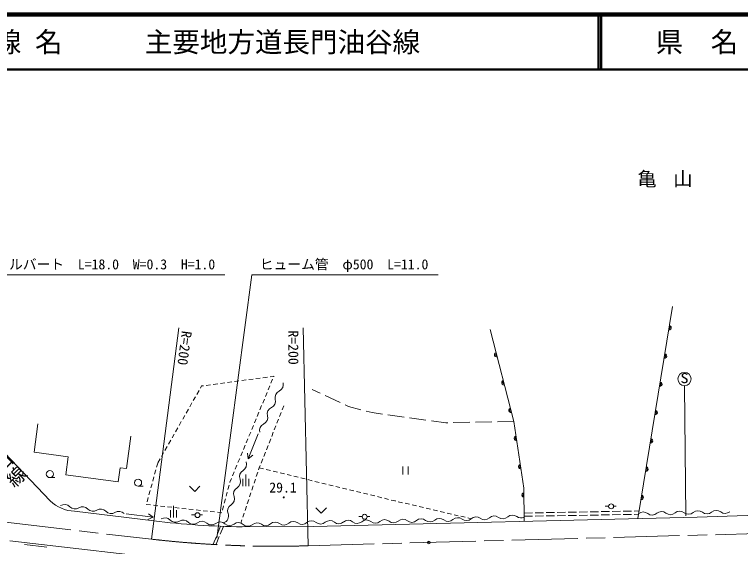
# Model space of a CAD drawing. Units: millimetres, scale not verified. Extents: x 40000 to 680000, y 20000 to 380000.
# Drawn here: x 191660 to 323536, y 283386 to 380000 of the extents above; entities that cross this region are included whole.
import ezdxf
from ezdxf.enums import TextEntityAlignment as Align

# ---------------------------------------------------------------- set-up
doc = ezdxf.new("R2010")
doc.units = ezdxf.units.MM
doc.header["$LTSCALE"] = 1000
doc.header["$PDMODE"] = 32
doc.header["$PDSIZE"] = 500
doc.linetypes.add('CHAIN', pattern=[18.5, 12, -1.5, 3.5, -1.5])
for name, color, linetype, lineweight in [('M-BGD', 7, 'Continuous', 13), ('M-BMK', 2, 'CHAIN', 13), ('M-TTL', 2, 'Continuous', 140), ('M-TTL-LINE', 7, 'Continuous', 50), ('M-TTL-TXT', 7, 'Continuous', 13), ('M-WORK', 1, 'Continuous', 13)]:
    doc.layers.add(name, color=color, linetype=linetype, lineweight=lineweight)
doc.layers.add('M-BMK-HTXT', color=7, linetype='Continuous')
doc.styles.add('@ＭＳ ゴシック', font='')
doc.styles.add('ＭＳ ゴシック', font='')
doc.styles.get('@ＭＳ ゴシック').set_extended_font_data('@MS Gothic')
doc.styles.get('ＭＳ ゴシック').set_extended_font_data('MS Gothic')

msp = doc.modelspace()

# ---------------------------------------------------------------- linework, layer by layer
at = {"layer": 'M-BGD'}
msp.add_circle((266907, 284112), 250, dxfattribs=at)
msp.add_point((266907, 284112), dxfattribs=at)
at = {"layer": 'M-BMK'}
for p, q in [((189992, 287775), (216517, 284711)), ((244997, 283515), (366543, 286823))]:
    msp.add_line(p, q, dxfattribs=at)
msp.add_arc((239124, 483429), 200000, 263.50963, 271.68269, dxfattribs=at)
at = {"layer": 'M-TTL'}
msp.add_line((680000, 380000), (40000, 380000), dxfattribs=at)
at = {"layer": 'M-TTL-LINE'}
for p, q in [((297750, 380000), (297750, 370000)), ((298250, 380000), (298250, 370000)), ((40000, 370000), (680000, 370000))]:
    msp.add_line(p, q, dxfattribs=at)
at = {"layer": 'M-WORK'}
for p, q in [((229844, 332695), (187180, 332695)), ((234796, 332695), (228395, 284908)), ((268642, 332695), (234796, 332695)), ((311213, 326966), (304879, 288467)), ((221513, 323099), (216517, 284711)), ((244091, 323099), (244997, 283515)), ((282371, 306077), (278083, 322809)), ((173005, 318125), (198131, 291657)), ((236299, 313976), (235506, 313868)), ((237587, 314150), (236794, 314043)), ((238782, 314311), (238082, 314217)), ((238746, 314225), (238782, 314311)), ((225992, 312582), (225653, 312536)), ((227281, 312756), (226488, 312649)), ((228569, 312931), (227776, 312823)), ((229857, 313105), (229064, 312998)), ((231145, 313279), (230353, 313172)), ((232434, 313453), (231641, 313346)), ((233722, 313627), (232929, 313520)), ((235010, 313801), (234218, 313694)), ((237747, 311824), (238054, 312563)), ((238246, 313024), (238554, 313763)), ((225179, 311705), (224782, 311010)), ((225653, 312536), (225426, 312139)), ((237248, 310624), (237555, 311362)), ((247167, 311206), (245709, 311877)), ((313583, 288941), (313366, 312502)), ((224535, 310575), (224138, 309880)), ((236748, 309423), (237056, 310162)), ((250800, 309534), (248075, 310788)), ((223890, 309446), (223494, 308751)), ((236249, 308223), (236556, 308962)), ((240594, 308951), (240299, 308208)), ((252352, 308819), (251709, 309115)), ((254567, 308233), (252352, 308819)), ((223246, 308317), (222850, 307622)), ((235749, 307023), (236057, 307762)), ((240114, 307743), (239818, 307000)), ((256606, 307694), (255534, 307978)), ((258480, 307438), (256606, 307694)), ((262443, 306898), (259471, 307303)), ((221958, 306058), (221562, 305363)), ((222602, 307188), (222206, 306493)), ((235250, 305823), (235557, 306561)), ((239633, 306535), (239338, 305792)), ((266407, 306357), (263434, 306762)), ((269998, 305866), (267397, 306221)), ((278372, 306009), (275372, 305958)), ((282371, 306077), (279372, 306026)), ((284199, 293950), (282371, 306077)), ((195222, 300505), (195908, 305669)), ((221314, 304929), (220918, 304234)), ((234751, 304622), (235058, 305361)), ((239153, 305327), (238857, 304584)), ((270373, 305873), (269998, 305866)), ((274373, 305941), (271373, 305890)), ((212792, 303426), (212009, 297536)), ((220670, 303800), (220274, 303105)), ((235935, 303867), (234126, 299286)), ((234251, 303422), (234559, 304161)), ((238672, 304119), (238377, 303376)), ((220026, 302671), (219630, 301976)), ((233752, 302222), (234059, 302961)), ((238192, 302911), (237896, 302168)), ((219382, 301541), (218986, 300847)), ((233253, 301022), (233560, 301760)), ((237711, 301703), (237415, 300960)), ((201417, 299682), (195222, 300505)), ((200980, 296394), (201417, 299682)), ((218738, 300412), (218342, 299717)), ((232254, 298621), (232561, 299360)), ((232753, 299821), (233060, 300560)), ((234126, 299286), (233971, 300334)), ((234126, 299286), (234956, 299945)), ((237231, 300495), (236935, 299752)), ((217674, 298546), (217461, 297775)), ((218094, 299283), (217698, 298588)), ((231754, 297421), (232062, 298160)), ((236270, 298080), (236113, 297685)), ((236750, 299287), (236454, 298544)), ((210847, 297691), (210507, 295129)), ((210847, 297691), (212009, 297536)), ((217327, 297293), (217114, 296522)), ((231255, 296221), (231562, 296959)), ((235837, 296854), (235586, 296095)), ((236113, 297685), (235995, 297329)), ((236113, 297685), (236890, 297495)), ((237375, 297376), (238153, 297187)), ((238638, 297068), (239415, 296878)), ((239901, 296759), (240678, 296570)), ((262204, 297903), (262204, 296445)), ((263176, 297903), (263176, 296445)), ((198080, 295886), (198987, 295886)), ((200980, 296394), (210507, 295129)), ((216981, 296040), (216768, 295269)), ((230767, 295049), (231063, 295759)), ((233134, 295694), (233134, 294364)), ((233694, 296464), (233694, 294364)), ((234254, 295694), (234254, 294364)), ((235429, 295620), (235177, 294860)), ((241164, 296451), (241941, 296261)), ((242427, 296142), (243204, 295952)), ((243690, 295834), (244467, 295644)), ((244953, 295525), (245730, 295335)), ((214105, 294320), (215013, 294320)), ((216635, 294787), (216422, 294016)), ((223427, 294338), (224387, 293378)), ((224387, 293378), (225347, 294338)), ((230430, 293761), (230633, 294535)), ((230760, 295019), (230767, 295049)), ((235020, 294386), (234769, 293626)), ((246215, 295217), (246993, 295027)), ((247478, 294908), (248255, 294718)), ((248741, 294600), (249518, 294410)), ((250004, 294291), (250781, 294101)), ((216289, 293534), (216076, 292763)), ((230101, 292504), (230304, 293278)), ((234612, 293152), (234360, 292392)), ((251267, 293983), (252044, 293793)), ((252530, 293674), (253307, 293484)), ((253793, 293366), (254570, 293176)), ((255055, 293057), (255833, 292867)), ((284233, 287961), (284199, 293950)), ((215943, 292281), (215730, 291510)), ((229772, 291246), (229974, 292020)), ((234203, 291917), (233952, 291158)), ((256318, 292749), (257095, 292559)), ((257581, 292440), (258358, 292250)), ((258844, 292132), (259621, 291942)), ((260107, 291823), (260789, 291657)), ((260789, 291657), (260884, 291634)), ((261371, 291521), (262150, 291339)), ((215597, 291028), (215591, 291006)), ((215591, 291006), (216386, 290920)), ((216883, 290866), (217679, 290779)), ((218176, 290725), (218971, 290638)), ((219468, 290584), (220263, 290498)), ((220542, 290745), (220542, 288645)), ((220760, 290444), (221556, 290357)), ((222053, 290303), (222848, 290216)), ((223345, 290162), (224140, 290076)), ((229442, 289989), (229645, 290763)), ((233795, 290683), (233543, 289924)), ((246391, 290376), (247351, 289416)), ((247351, 289416), (248311, 290376)), ((262637, 291226), (263416, 291044)), ((263903, 290931), (264683, 290749)), ((265169, 290636), (265949, 290454)), ((266436, 290340), (267215, 290159)), ((299594, 290738), (298972, 290738)), ((300970, 290738), (300483, 290738)), ((202550, 289776), (216947, 288015)), ((211962, 289328), (216848, 288704)), ((216848, 288704), (216004, 289345)), ((219982, 289975), (219982, 288645)), ((221102, 289975), (221102, 288645)), ((224452, 289144), (223830, 289144)), ((224637, 290022), (225433, 289935)), ((225828, 289144), (225342, 289144)), ((225930, 289881), (226725, 289794)), ((227222, 289740), (228018, 289654)), ((228515, 289600), (229310, 289513)), ((233386, 289449), (233135, 288690)), ((254814, 288847), (254193, 288847)), ((256191, 288847), (255704, 288847)), ((267702, 290045), (268481, 289864)), ((268968, 289750), (269747, 289569)), ((270234, 289455), (271013, 289274)), ((271500, 289160), (272279, 288979)), ((272766, 288865), (273545, 288683)), ((284225, 289462), (285725, 289488)), ((284228, 288862), (285728, 288888)), ((286225, 289497), (287724, 289524)), ((286228, 288897), (287728, 288924)), ((288224, 289532), (289724, 289559)), ((288228, 288932), (289727, 288959)), ((290224, 289568), (291724, 289594)), ((290227, 288968), (291727, 288994)), ((292224, 289603), (293723, 289629)), ((292227, 289003), (293727, 289029)), ((294223, 289638), (295723, 289665)), ((294227, 289038), (295727, 289065)), ((296223, 289673), (297723, 289700)), ((296226, 289073), (297726, 289100)), ((298223, 289709), (299723, 289735)), ((298226, 289109), (299726, 289135)), ((300222, 289744), (301722, 289770)), ((300226, 289144), (301726, 289170)), ((302222, 289779), (303722, 289806)), ((302226, 289179), (303725, 289206)), ((304222, 289814), (305103, 289830)), ((304225, 289214), (305004, 289228)), ((315657, 288730), (353796, 289908)), ((216848, 288704), (215870, 288295)), ((232977, 288215), (232785, 287635)), ((245970, 287025), (315657, 288730)), ((274032, 288570), (274621, 288433)), ((229073, 287059), (228517, 285666)), ((229603, 287037), (229047, 285644)), ((233017, 286937), (245970, 287025)), ((228331, 285202), (227775, 283809)), ((228861, 285180), (228304, 283787)), ((190814, 284385), (223223, 280641)), ((193444, 283737), (197518, 283270))]:
    msp.add_line(p, q, dxfattribs=at)
for centre, radius in [((313365, 313804), 1200), ((198080, 296534), 648), ((214105, 294968), 648), ((240568, 292309), 100), ((300038, 290671), 450), ((224897, 289077), 450), ((255259, 288780), 450)]:
    msp.add_circle(centre, radius, dxfattribs=at)
for centre, radius, start, end in [((310578, 323109), 400, 260.65745, 80.65745), ((310578, 323109), 200, 260.65745, 80.65745), ((279266, 318196), 400, 104.3756, 284.3756), ((279266, 318196), 200, 104.3756, 284.3756), ((309734, 317978), 400, 260.65745, 80.65745), ((309734, 317978), 200, 260.65745, 80.65745), ((239201, 312797), 1295, 294.86353, 14.44615), ((280557, 313158), 400, 104.3756, 284.3756), ((280557, 313158), 200, 104.3756, 284.3756), ((308890, 312847), 400, 260.65745, 80.65745), ((308890, 312847), 200, 260.65745, 80.65745), ((240290, 310446), 1295, 114.86353, 194.44615), ((237781, 309800), 1295, 294.86353, 14.44615), ((238871, 307450), 1295, 114.86353, 194.44615), ((281848, 308121), 400, 104.3756, 284.3756), ((281848, 308121), 200, 104.3756, 284.3756), ((308046, 307716), 400, 260.65745, 80.65745), ((308046, 307716), 200, 260.65745, 80.65745), ((236362, 306804), 1295, 294.86353, 14.44615), ((237451, 304453), 1295, 114.86353, 194.44615), ((282832, 303022), 400, 98.57137, 278.57137), ((282832, 303022), 200, 98.57137, 278.57137), ((307202, 302585), 400, 260.65745, 80.65745), ((307202, 302585), 200, 260.65745, 80.65745), ((232501, 298301), 1295, 301.05427, 20.63689), ((283607, 297880), 400, 98.57137, 278.57137), ((283607, 297880), 200, 98.57137, 278.57137), ((233838, 296081), 1295, 121.05427, 200.63689), ((306358, 297454), 400, 260.65745, 80.65745), ((306358, 297454), 200, 260.65745, 80.65745), ((231413, 295168), 1295, 301.05427, 20.63689), ((232750, 292949), 1295, 121.05427, 200.63689), ((284206, 292724), 400, 90.327, 270.327), ((284206, 292724), 200, 90.327, 270.327), ((202940, 296821), 7056, 227.04131, 266.83165), ((230326, 292036), 1295, 301.05427, 20.63689), ((305514, 292323), 400, 260.65745, 80.65745), ((305514, 292323), 200, 260.65745, 80.65745), ((200738, 289714), 1295, 43.08368, 122.66629), ((202630, 291483), 1295, 223.08368, 302.66629), ((204028, 289302), 1295, 43.08368, 122.66629), ((205920, 291072), 1295, 223.08368, 302.66629), ((207318, 288891), 1295, 43.08368, 122.66629), ((231662, 289817), 1295, 121.05427, 200.63689), ((209210, 290661), 1295, 223.08368, 302.66629), ((210608, 288480), 1295, 43.08368, 122.66629), ((229238, 288904), 1295, 288.671, 20.63689), ((278808, 287634), 1295, 52.90701, 132.48963), ((282120, 287790), 1295, 52.90701, 132.48963), ((283682, 289856), 1295, 232.90701, 294.982), ((305873, 288357), 1295, 51.48861, 131.07122), ((307486, 290384), 1295, 231.48861, 311.07122), ((309188, 288431), 1295, 51.48861, 131.07122), ((310801, 290458), 1295, 231.48861, 311.07122), ((312503, 288505), 1295, 51.48861, 131.07122), ((314116, 290532), 1295, 231.48861, 311.07122), ((315817, 288579), 1295, 51.48861, 131.07122), ((317430, 290606), 1295, 231.48861, 311.07122), ((319132, 288653), 1295, 51.48861, 131.07122), ((320745, 290680), 1295, 231.48861, 311.07122), ((236221, 455112), 168205, 263.42017, 268.90855), ((219018, 287292), 1295, 43.08368, 122.66629), ((220910, 289061), 1295, 223.08368, 302.66629), ((222308, 286881), 1295, 43.08368, 122.66629), ((224120, 288728), 1295, 228.02463, 307.60724), ((225701, 286676), 1295, 48.02463, 127.60724), ((227434, 288602), 1295, 228.02463, 307.60724), ((229014, 286550), 1295, 48.02463, 127.60724), ((230747, 288476), 1295, 228.02463, 307.60724), ((232328, 286423), 1295, 48.02463, 127.60724), ((235736, 286378), 1295, 53.5624, 133.14502), ((239027, 286517), 1295, 52.31709, 131.8997), ((240611, 288567), 1295, 232.31709, 311.8997), ((242341, 286639), 1295, 52.31709, 131.8997), ((243924, 288689), 1295, 232.31709, 311.8997), ((245634, 286743), 1295, 51.13454, 130.71716), ((247260, 288760), 1295, 231.13454, 310.71716), ((248950, 286797), 1295, 51.13454, 130.71716), ((250575, 288814), 1295, 231.13454, 310.71716), ((252265, 286850), 1295, 51.13454, 130.71716), ((253890, 288867), 1295, 231.13454, 310.71716), ((255580, 286904), 1295, 51.13454, 130.71716), ((257206, 288921), 1295, 231.13454, 310.71716), ((258902, 286963), 1295, 51.48861, 131.07122), ((260515, 288990), 1295, 231.48861, 311.07122), ((262217, 287037), 1295, 51.48861, 131.07122), ((263830, 289064), 1295, 231.48861, 311.07122), ((265531, 287111), 1295, 51.48861, 131.07122), ((267144, 289138), 1295, 231.48861, 311.07122), ((268846, 287185), 1295, 51.48861, 131.07122), ((270434, 289232), 1295, 232.90701, 312.48963), ((272184, 287321), 1295, 52.90701, 132.48963), ((273746, 289388), 1295, 232.90701, 312.48963), ((275496, 287478), 1295, 52.90701, 132.48963), ((277058, 289544), 1295, 232.90701, 312.48963), ((280370, 289700), 1295, 232.90701, 312.48963), ((234060, 288349), 1295, 228.02463, 307.60724), ((237297, 288445), 1295, 232.31709, 311.8997)]:
    msp.add_arc(centre, radius, start, end, dxfattribs=at)

# ---------------------------------------------------------------- texts
at = {"layer": 'M-BMK-HTXT', "insert": (304812, 348603), "char_height": 2566, "attachment_point": 7, "style": 'ＭＳ ゴシック'}
msp.add_mtext('\\T1.86;亀山', dxfattribs=at)
at = {"layer": 'M-TTL-TXT', "style": 'ＭＳ ゴシック'}
msp.add_text('路 線 名      主要地方道長門油谷線', height=3666, dxfattribs=at).set_placement((180380, 375000), align=Align.MIDDLE_LEFT)
msp.add_text('県\u3000名', height=3666, dxfattribs=at).set_placement((315625, 375000), align=Align.MIDDLE_CENTER)
at = {"layer": 'M-WORK', "style": 'ＭＳ ゴシック'}
for s, p in [('カルバート\u3000L=18.0\u3000W=0.3\u3000H=1.0', (208138, 333166)), ('ヒューム管\u3000φ500\u3000L=11.0', (251528, 333166))]:
    msp.add_text(s, height=1833, dxfattribs=at).set_placement(p, align=Align.BOTTOM_CENTER)
for rotation, p in [(262.584, (222570, 319417)), (270.276, (242328, 319511))]:
    msp.add_text('R=200', height=1833, rotation=rotation, dxfattribs=at).set_placement(p, align=Align.MIDDLE_CENTER)
at = {"layer": 'M-WORK', "style": '@ＭＳ ゴシック'}
msp.add_text('市道亀山黄波戸口線', height=2566, rotation=313.198, dxfattribs=at).set_placement((191642, 293438), align=Align.BOTTOM_RIGHT)
at = {"layer": 'M-WORK', "style": 'ＭＳ ゴシック', "width": 1.2}
msp.add_text('S', height=1833, dxfattribs=at).set_placement((312616, 312502), align=Align.BOTTOM_LEFT)
at = {"layer": 'M-WORK', "style": 'ＭＳ ゴシック'}
msp.add_text('29.1', height=1833, dxfattribs=at).set_placement((237938, 292636), align=Align.BOTTOM_LEFT)

doc.saveas('drawing.dxf')
